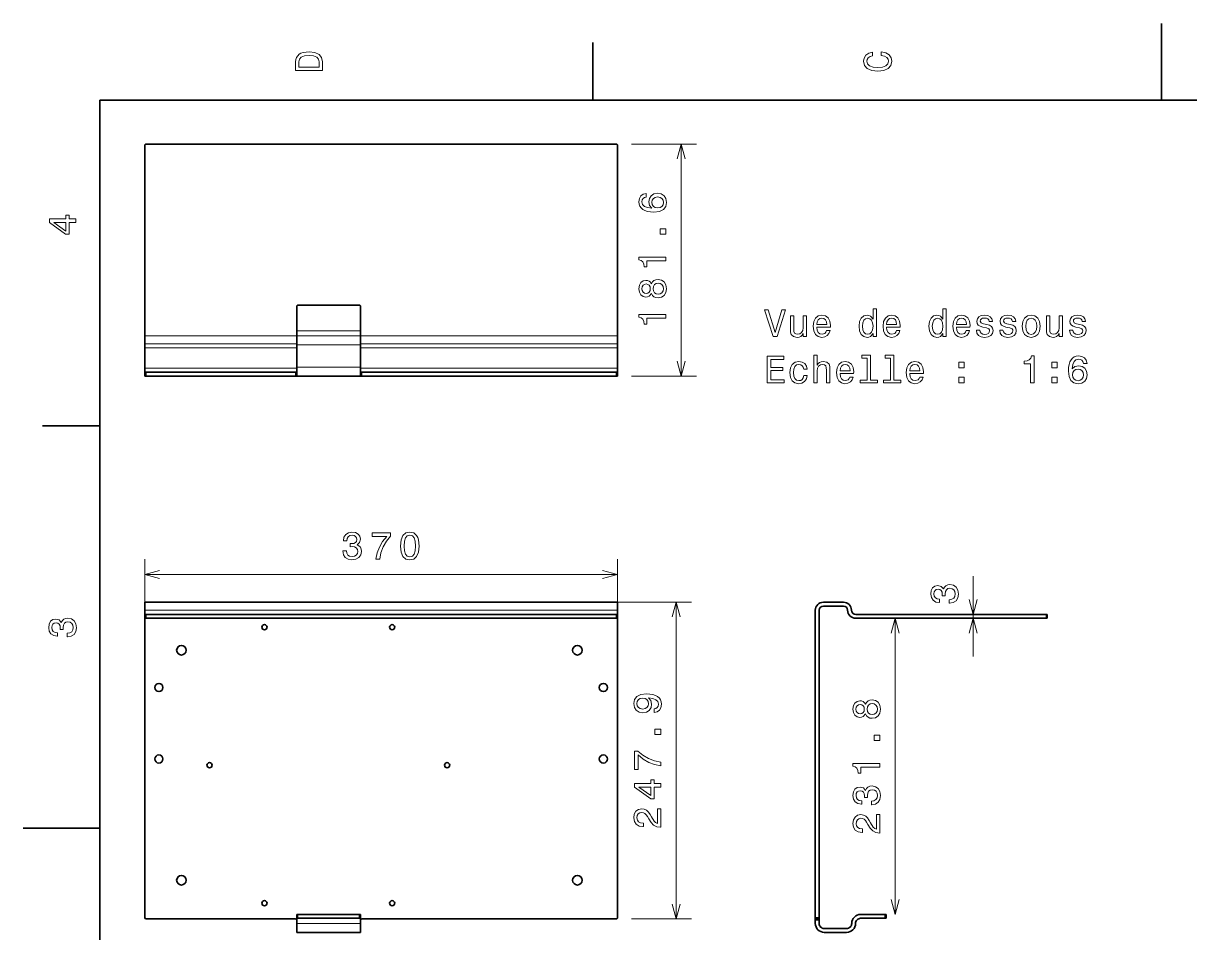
# Model space of a CAD drawing. Extents: x 0 to 297, y 0 to 210.
# Drawn here: x 0 to 152.2, y 91.4 to 210 of the extents above; entities that cross this region are included whole.
import ezdxf

# ---------------------------------------------------------------- set-up
doc = ezdxf.new("R2010")
doc.units = 0

msp = doc.modelspace()

# ---------------------------------------------------------------- linework, layer by layer
at = {"color": 7, "lineweight": 35, "ltscale": 0.25}
for p, q in [((148.5, 200), (148.5, 210)), ((10, 105), (0, 105))]:
    msp.add_line(p, q, dxfattribs=at)
at = {"color": 7, "lineweight": 35, "ltscale": 0.1875}
for p, q in [((74.300003, 200), (74.300003, 207.5)), ((10, 157.5), (2.5, 157.5))]:
    msp.add_line(p, q, dxfattribs=at)
at = {"color": 7, "lineweight": 35}
for p, q in [((287, 200), (10, 200)), ((10, 200), (10, 10)), ((15.854979, 194.093079), (15.854979, 169.259735)), ((16.021645, 194.259735), (77.35498, 194.259735)), ((77.521645, 169.259735), (77.521645, 194.093079)), ((77.35498, 164.493073), (44.170479, 164.493073)), ((77.35498, 163.993073), (44.170479, 163.993073)), ((19.188311, 134.499283), (74.188316, 134.499283)), ((15.854979, 132.399307), (15.854979, 93.349281)), ((16.021645, 132.899277), (77.35498, 132.899277)), ((16.021645, 132.399277), (77.35498, 132.399277)), ((77.521645, 93.349281), (77.521645, 132.399307)), ((103.337425, 93.349281), (103.337425, 133.44928)), ((103.837425, 133.44928), (103.837425, 93.349281)), ((108.604095, 132.899277), (133.437424, 132.899277)), ((133.437424, 132.399277), (108.604095, 132.399277)), ((77.35498, 93.18261), (44.170479, 93.18261))]:
    msp.add_line(p, q, dxfattribs=at)
at = {"color": 7, "lineweight": 13, "ltscale": 0.212025}
for p, q in [((79.35498, 194.259735), (87.835991, 194.259735)), ((79.35498, 163.993073), (87.835991, 163.993073))]:
    msp.add_line(p, q, dxfattribs=at)
at = {"color": 7, "lineweight": 13}
for p, q in [((85.835991, 163.993073), (85.835991, 194.259735)), ((44.003788, 169.259735), (74.188316, 169.259735)), ((44.003784, 168.209732), (74.188316, 168.209732)), ((44.003784, 167.659744), (74.188316, 167.659744)), ((44.003784, 165.043076), (74.188316, 165.043076)), ((15.854979, 138.11496), (77.521645, 138.11496)), ((85.1679, 93.18261), (85.1679, 134.499283)), ((19.188311, 133.44928), (74.188316, 133.44928)), ((113.759888, 93.765945), (113.759888, 132.399277))]:
    msp.add_line(p, q, dxfattribs=at)
at = {"color": 7, "lineweight": 35, "ltscale": 0.079166}
for p, q in [((35.670479, 169.909744), (35.670479, 173.076401)), ((44.003811, 169.909744), (44.003811, 173.076401))]:
    msp.add_line(p, q, dxfattribs=at)
at = {"color": 7, "lineweight": 35, "ltscale": 0.2}
for p, q in [((35.837147, 173.243073), (43.837147, 173.243073)), ((35.837147, 93.765945), (43.837147, 93.765945)), ((35.837147, 93.265945), (43.837147, 93.265945))]:
    msp.add_line(p, q, dxfattribs=at)
at = {"color": 7, "lineweight": 13, "ltscale": 0.083333}
for p, q in [((19.188311, 169.259735), (15.854979, 169.259735)), ((74.188316, 169.259735), (77.521645, 169.259735)), ((19.188311, 168.209732), (15.854979, 168.209732)), ((19.188311, 167.659744), (15.854979, 167.659744)), ((74.188316, 168.209732), (77.521645, 168.209732)), ((74.188316, 167.659744), (77.521645, 167.659744)), ((19.188311, 165.043076), (15.854979, 165.043076)), ((74.188316, 165.043076), (77.521645, 165.043076)), ((19.188311, 133.44928), (15.854979, 133.44928)), ((74.188316, 133.44928), (77.521645, 133.44928))]:
    msp.add_line(p, q, dxfattribs=at)
at = {"color": 7, "lineweight": 35, "ltscale": 0.02625}
for p, q in [((15.854979, 169.259735), (15.854979, 168.209732)), ((77.521645, 168.209732), (77.521645, 169.259735)), ((15.854979, 134.499283), (15.854979, 133.44928)), ((77.521645, 133.44928), (77.521645, 134.499283))]:
    msp.add_line(p, q, dxfattribs=at)
at = {"color": 7, "lineweight": 13, "ltscale": 0.412054}
msp.add_line((19.188311, 169.259735), (35.670452, 169.259735), dxfattribs=at)
at = {"color": 7, "lineweight": 13, "ltscale": 0.208333}
for p, q in [((35.670479, 169.909744), (44.003811, 169.909744)), ((35.670479, 169.243073), (44.003811, 169.243073)), ((35.670479, 168.076401), (44.003811, 168.076401)), ((35.670479, 165.159744), (44.003811, 165.159744)), ((35.670479, 92.599281), (44.003811, 92.599281))]:
    msp.add_line(p, q, dxfattribs=at)
at = {"color": 7, "lineweight": 35, "ltscale": 0.016667}
for p, q in [((35.670479, 169.243073), (35.670479, 169.909744)), ((44.003811, 169.243073), (44.003811, 169.909744)), ((35.670479, 92.599281), (35.670479, 93.265945)), ((44.003811, 92.599281), (44.003811, 93.265945))]:
    msp.add_line(p, q, dxfattribs=at)
at = {"color": 7, "lineweight": 35, "ltscale": 0.029167}
for p, q in [((35.670479, 168.076401), (35.670479, 169.243073)), ((44.003811, 168.076401), (44.003811, 169.243073)), ((35.670479, 163.993073), (35.670479, 165.159744)), ((44.003811, 163.993073), (44.003811, 165.159744)), ((35.670479, 91.43261), (35.670479, 92.599281)), ((44.003811, 91.43261), (44.003811, 92.599281))]:
    msp.add_line(p, q, dxfattribs=at)
at = {"color": 7, "lineweight": 35, "ltscale": 0.01375}
for p, q in [((15.854979, 168.209732), (15.854979, 167.659744)), ((77.521645, 167.659744), (77.521645, 168.209732)), ((15.854979, 165.043076), (15.854979, 164.493073)), ((77.521645, 164.493073), (77.521645, 165.043076)), ((15.854979, 133.44928), (15.854979, 132.899277)), ((77.521645, 132.899277), (77.521645, 133.44928))]:
    msp.add_line(p, q, dxfattribs=at)
at = {"color": 7, "lineweight": 35, "ltscale": 0.065417}
for p, q in [((15.854979, 167.659744), (15.854979, 165.043076)), ((77.521645, 165.043076), (77.521645, 167.659744)), ((104.387428, 134.499283), (107.004089, 134.499283)), ((107.004089, 133.999283), (104.387428, 133.999283))]:
    msp.add_line(p, q, dxfattribs=at)
at = {"color": 7, "lineweight": 13, "ltscale": 0.412053}
for p, q in [((19.188311, 168.209732), (35.670448, 168.209732)), ((19.188311, 167.659744), (35.670448, 167.659744)), ((19.188311, 165.043076), (35.670448, 165.043076))]:
    msp.add_line(p, q, dxfattribs=at)
at = {"color": 7, "lineweight": 35, "ltscale": 0.072916}
for p, q in [((35.670479, 165.159744), (35.670479, 168.076401)), ((44.003811, 165.159744), (44.003811, 168.076401))]:
    msp.add_line(p, q, dxfattribs=at)
at = {"color": 7, "lineweight": 35, "ltscale": 0.0125}
for p, q in [((15.854979, 163.993073), (15.854979, 164.493073)), ((77.521645, 163.993073), (77.521645, 164.493073)), ((15.854979, 132.899277), (15.854979, 132.399277)), ((77.521645, 132.899277), (77.521645, 132.399277)), ((133.604095, 132.899277), (133.604095, 132.399277)), ((35.670479, 93.765945), (35.670479, 93.265945)), ((44.003811, 93.765945), (44.003811, 93.265945)), ((103.337425, 93.18261), (103.837425, 93.18261)), ((112.587425, 93.765945), (112.587425, 93.265945))]:
    msp.add_line(p, q, dxfattribs=at)
at = {"color": 7, "lineweight": 35, "ltscale": 0.004167}
for p, q in [((16.021645, 164.493073), (15.854979, 164.493073)), ((35.670479, 164.493073), (35.503811, 164.493073)), ((44.170479, 164.493073), (44.003811, 164.493073)), ((77.521645, 164.493073), (77.35498, 164.493073)), ((16.021645, 163.993073), (15.854979, 163.993073)), ((35.670479, 163.993073), (35.503811, 163.993073)), ((44.170479, 163.993073), (44.003811, 163.993073)), ((77.521645, 163.993073), (77.35498, 163.993073)), ((16.021645, 132.899277), (15.854979, 132.899277)), ((16.021645, 132.399277), (15.854979, 132.399277)), ((77.521645, 132.899277), (77.35498, 132.899277)), ((77.521645, 132.399277), (77.35498, 132.399277)), ((133.604095, 132.899277), (133.437424, 132.899277)), ((133.604095, 132.399277), (133.437424, 132.399277)), ((35.670479, 93.765945), (35.837147, 93.765945)), ((35.837147, 93.265945), (35.670479, 93.265945)), ((43.837147, 93.765945), (44.003811, 93.765945)), ((44.003811, 93.265945), (43.837147, 93.265945)), ((103.337425, 93.18261), (103.337425, 93.349281)), ((103.337425, 93.015945), (103.337425, 93.18261)), ((103.837425, 93.18261), (103.837425, 93.349281)), ((103.837425, 93.015945), (103.837425, 93.18261)), ((112.420761, 93.765945), (112.587425, 93.765945)), ((112.587425, 93.265945), (112.420761, 93.265945))]:
    msp.add_line(p, q, dxfattribs=at)
at = {"color": 7, "lineweight": 13, "ltscale": 0.0125}
for p, q in [((16.021645, 163.993073), (16.021645, 164.493073)), ((35.503811, 163.993073), (35.503811, 164.493073)), ((44.170479, 163.993073), (44.170479, 164.493073)), ((77.35498, 163.993073), (77.35498, 164.493073)), ((16.021645, 132.899277), (16.021645, 132.399277)), ((77.35498, 132.899277), (77.35498, 132.399277)), ((133.437424, 132.899277), (133.437424, 132.399277)), ((35.837147, 93.765945), (35.837147, 93.265945)), ((43.837147, 93.765945), (43.837147, 93.265945)), ((103.337425, 93.349281), (103.837425, 93.349281)), ((103.337425, 93.015945), (103.837425, 93.015945)), ((112.420761, 93.765945), (112.420761, 93.265945))]:
    msp.add_line(p, q, dxfattribs=at)
at = {"color": 7, "lineweight": 35, "ltscale": 0.487054}
for p, q in [((35.503811, 164.493073), (16.021645, 164.493073)), ((35.503811, 163.993073), (16.021645, 163.993073)), ((35.503811, 93.18261), (16.021645, 93.18261))]:
    msp.add_line(p, q, dxfattribs=at)
at = {"color": 7, "lineweight": 35, "ltscale": 0.208333}
for p, q in [((35.670479, 163.993073), (44.003811, 163.993073)), ((35.670479, 91.43261), (44.003811, 91.43261))]:
    msp.add_line(p, q, dxfattribs=at)
at = {"color": 7, "lineweight": 13, "ltscale": 0.142891}
for p, q in [((15.854979, 134.399307), (15.854979, 140.11496)), ((77.521645, 134.399307), (77.521645, 140.11496))]:
    msp.add_line(p, q, dxfattribs=at)
at = {"color": 7, "lineweight": 13, "ltscale": 0.2625}
msp.add_line((123.919434, 127.399277), (123.919434, 137.899277), dxfattribs=at)
at = {"color": 7, "lineweight": 35, "ltscale": 0.083333}
for p, q in [((19.188311, 134.499283), (15.854979, 134.499283)), ((74.188316, 134.499283), (77.521645, 134.499283))]:
    msp.add_line(p, q, dxfattribs=at)
at = {"color": 7, "lineweight": 13, "ltscale": 0.27449}
msp.add_line((76.188316, 134.499283), (87.1679, 134.499283), dxfattribs=at)
at = {"color": 7, "lineweight": 13, "ltscale": 0.195323}
msp.add_line((79.35498, 93.18261), (87.1679, 93.18261), dxfattribs=at)
at = {"color": 7, "lineweight": 35, "ltscale": 0.010417}
for p, q in [((103.337425, 93.015945), (103.337425, 92.599281)), ((103.837425, 92.599281), (103.837425, 93.015945))]:
    msp.add_line(p, q, dxfattribs=at)
at = {"color": 7, "lineweight": 35, "ltscale": 0.079167}
for p, q in [((112.420761, 93.765945), (109.254089, 93.765945)), ((109.254089, 93.265945), (112.420761, 93.265945))]:
    msp.add_line(p, q, dxfattribs=at)
at = {"color": 7, "lineweight": 35, "ltscale": 0.072917}
for p, q in [((107.420761, 91.93261), (104.504089, 91.93261)), ((104.504089, 91.43261), (107.420761, 91.43261))]:
    msp.add_line(p, q, dxfattribs=at)
at = {"color": 7, "lineweight": 13}
for points in [[(35.533215, 204.994965), (35.533215, 203.829971), (39.033215, 203.829971), (39.033215, 204.994965), (38.922264, 205.544678), (38.584366, 205.953171), (38.034657, 206.205338), (37.283215, 206.296112), (36.516644, 206.215424), (36.21405, 206.114563), (35.971977, 205.973343), (35.644165, 205.56485), (35.563473, 205.297562)], [(35.951801, 204.959656), (36.027451, 205.342941), (36.259438, 205.605194), (36.672985, 205.761536), (37.283215, 205.811966), (37.873272, 205.756485), (38.286816, 205.600143), (38.533936, 205.332855), (38.614628, 204.959656), (38.614628, 204.298996), (35.951801, 204.298996)], [(111.93206, 205.817017), (112.35569, 205.716141), (112.658287, 205.549713), (112.844887, 205.317734), (112.905403, 205.045395), (112.814629, 204.71759), (112.54229, 204.460388), (112.098488, 204.28891), (111.483215, 204.233429), (110.872986, 204.28891), (110.424141, 204.455338), (110.151802, 204.71254), (110.055984, 205.045395), (110.106415, 205.287476), (110.247627, 205.494247), (110.474571, 205.655624), (110.787247, 205.766571), (110.787247, 206.245682), (110.308144, 206.094391), (109.94503, 205.832138), (109.718086, 205.474075), (109.637398, 205.045395), (109.763474, 204.510818), (110.116501, 204.10231), (110.696472, 203.840057), (111.483215, 203.749283), (112.269958, 203.840057), (112.84993, 204.10231), (113.208, 204.510818), (113.329041, 205.045395), (113.233215, 205.51442), (112.965927, 205.892654), (112.527161, 206.159943), (111.93206, 206.301163)], [(81.279076, 187.808823), (80.870567, 187.713013), (80.567978, 187.491104), (80.376335, 187.148163), (80.310768, 186.704361), (80.346077, 186.406815), (80.441895, 186.149612), (80.598236, 185.922653), (80.820137, 185.731018), (81.097511, 185.579727), (81.43541, 185.468765), (81.833824, 185.398163), (82.282677, 185.377991), (82.998817, 185.458679), (83.518265, 185.705795), (83.83094, 186.104218), (83.936852, 186.64888), (83.846077, 187.138077), (83.609047, 187.511276), (83.235847, 187.753357), (82.76178, 187.839081), (82.282677, 187.753357), (81.91452, 187.521362), (81.682533, 187.1633), (81.601837, 186.719498), (81.702705, 186.240387), (81.990166, 185.882309), (81.43541, 185.957962), (81.036995, 186.119354), (80.799965, 186.36647), (80.719276, 186.709412), (80.759621, 186.961563), (80.865532, 187.153214), (81.042038, 187.279282), (81.279076, 187.344849)], [(82.766823, 187.349899), (83.084549, 187.294418), (83.326622, 187.153214), (83.488007, 186.92627), (83.538437, 186.643845), (83.488007, 186.346298), (83.331665, 186.119354), (83.089592, 185.973099), (82.771866, 185.927704), (82.45919, 185.978134), (82.22216, 186.119354), (82.070854, 186.351334), (82.015381, 186.664017), (82.070854, 186.936356), (82.21711, 187.153214), (82.45414, 187.294418)], [(6.833213, 184.02739), (6.833213, 184.481277), (5.965778, 184.481277), (5.965778, 184.98056), (5.56232, 184.98056), (5.56232, 184.481277), (3.408862, 184.481277), (3.408862, 184.022339), (5.521974, 182.489197), (5.965778, 182.489197), (5.965778, 184.02739)], [(5.56232, 182.912827), (3.993876, 184.02739), (5.56232, 184.02739)], [(83.835991, 182.51445), (83.835991, 183.210419), (83.084549, 183.210419), (83.084549, 182.51445)], [(83.835991, 179.035629), (83.835991, 179.494568), (80.310768, 179.494568), (80.310768, 179.151627), (80.618408, 179.060852), (80.82518, 178.879288), (80.94622, 178.601913), (80.986565, 178.218628), (81.344635, 178.218628), (81.344635, 179.035629)], [(81.949821, 174.76503), (82.091034, 174.507813), (82.28772, 174.331299), (82.534836, 174.220352), (82.83239, 174.185059), (83.281235, 174.265747), (83.629219, 174.497726), (83.85112, 174.875977), (83.936852, 175.390381), (83.85112, 175.89975), (83.629219, 176.277985), (83.281235, 176.509979), (82.83239, 176.595718), (82.534836, 176.555374), (82.28772, 176.449463), (82.091034, 176.267899), (81.949821, 176.015747), (81.828789, 176.217468), (81.662361, 176.358688), (81.460625, 176.444412), (81.213509, 176.47467), (80.855446, 176.393982), (80.567978, 176.182175), (80.381378, 175.839233), (80.310768, 175.390381), (80.381378, 174.936493), (80.567978, 174.593552), (80.855446, 174.376694), (81.213509, 174.301041), (81.460625, 174.326263), (81.662361, 174.412003)], [(81.253853, 174.780151), (81.031952, 174.820496), (80.860481, 174.941544), (80.754578, 175.133179), (80.714226, 175.390381), (80.754578, 175.642548), (80.860481, 175.834183), (81.031952, 175.955231), (81.253853, 176.00061), (81.480797, 175.955231), (81.65731, 175.834183), (81.773308, 175.642548), (81.808609, 175.390381), (81.768265, 175.133179), (81.65731, 174.941544), (81.480797, 174.820496)], [(82.822304, 174.669205), (82.555008, 174.714584), (82.353279, 174.86084), (82.22216, 175.087784), (82.176765, 175.390381), (82.22216, 175.687927), (82.353279, 175.914886), (82.555008, 176.061127), (82.822304, 176.111572), (83.109764, 176.061127), (83.326622, 175.914886), (83.467834, 175.687927), (83.513222, 175.390381), (83.467834, 175.087784), (83.326622, 174.86084), (83.109764, 174.714584)], [(83.835991, 171.563583), (83.835991, 172.022522), (80.310768, 172.022522), (80.310768, 171.679581), (80.618408, 171.588806), (80.82518, 171.407242), (80.94622, 171.129868), (80.986565, 170.746582), (81.344635, 170.746582), (81.344635, 171.563583)], [(98.987053, 172.641495), (98.109535, 169.660934), (97.206795, 172.641495), (96.727692, 172.641495), (97.857376, 169.136444), (98.361694, 169.136444), (99.466164, 172.641495)], [(110.873947, 169.555038), (110.873947, 169.136444), (111.317749, 169.136444), (111.317749, 172.757477), (110.878983, 172.757477), (110.878983, 171.431107), (110.541092, 171.814392), (110.33432, 171.905182), (110.09729, 171.940475), (109.66861, 171.839615), (109.335762, 171.55719), (109.118896, 171.103302), (109.043251, 170.493073), (109.118896, 169.882843), (109.335762, 169.423904), (109.66861, 169.136444), (110.09729, 169.040619), (110.33432, 169.075928), (110.546135, 169.166702)], [(119.98201, 169.555038), (119.98201, 169.136444), (120.425819, 169.136444), (120.425819, 172.757477), (119.987061, 172.757477), (119.987061, 171.431107), (119.649162, 171.814392), (119.44239, 171.905182), (119.205353, 171.940475), (118.77668, 171.839615), (118.443832, 171.55719), (118.226974, 171.103302), (118.151321, 170.493073), (118.226974, 169.882843), (118.443832, 169.423904), (118.77668, 169.136444), (119.205353, 169.040619), (119.44239, 169.075928), (119.654205, 169.166702)], [(102.189507, 171.84465), (101.745697, 171.84465), (101.745697, 170.28125), (101.695267, 169.918152), (101.549011, 169.655899), (101.322067, 169.494507), (101.024521, 169.444077), (100.787491, 169.484421), (100.636192, 169.605469), (100.550453, 169.812241), (100.530281, 170.104736), (100.530281, 171.84465), (100.086479, 171.84465), (100.086479, 170.064392), (100.101608, 169.706329), (100.197433, 169.408783), (100.489937, 169.136444), (100.958954, 169.040619), (101.211121, 169.075928), (101.427979, 169.166702), (101.614578, 169.323044), (101.765877, 169.549988), (101.765877, 169.136444), (102.189507, 169.136444)], [(103.525963, 170.361954), (105.301178, 170.361954), (105.306221, 170.568726), (105.225525, 171.148697), (105.003624, 171.582413), (104.650604, 171.84465), (104.18158, 171.940475), (103.722649, 171.839615), (103.369621, 171.55719), (103.142677, 171.098267), (103.061981, 170.493073), (103.137634, 169.872757), (103.364578, 169.418869), (103.712563, 169.136444), (104.166451, 169.040619), (104.559822, 169.106186), (104.882591, 169.277649), (105.119621, 169.549988), (105.255791, 169.913101), (104.817024, 169.913101), (104.72625, 169.711365), (104.595123, 169.560074), (104.221924, 169.439041), (103.934464, 169.494507), (103.717606, 169.671021), (103.576393, 169.958496), (103.525963, 170.346817)], [(103.525963, 170.735153), (103.581436, 171.08313), (103.717606, 171.340332), (103.924377, 171.496674), (104.196709, 171.552155), (104.464005, 171.496674), (104.670776, 171.340332), (104.796852, 171.08313), (104.842239, 170.735153)], [(110.172935, 171.542068), (110.465439, 171.471466), (110.687347, 171.27478), (110.818466, 170.94696), (110.868896, 170.493073), (110.818466, 170.034134), (110.687347, 169.706329), (110.465439, 169.504593), (110.172935, 169.439041), (109.895554, 169.504593), (109.683739, 169.706329), (109.542534, 170.039185), (109.497139, 170.493073), (109.542534, 170.941925), (109.683739, 171.26973), (109.895554, 171.471466)], [(112.634033, 170.361954), (114.409248, 170.361954), (114.414291, 170.568726), (114.333595, 171.148697), (114.111694, 171.582413), (113.758667, 171.84465), (113.28965, 171.940475), (112.830719, 171.839615), (112.477692, 171.55719), (112.250748, 171.098267), (112.170052, 170.493073), (112.245705, 169.872757), (112.472649, 169.418869), (112.820633, 169.136444), (113.274521, 169.040619), (113.667892, 169.106186), (113.990662, 169.277649), (114.227692, 169.549988), (114.363861, 169.913101), (113.925095, 169.913101), (113.83432, 169.711365), (113.703194, 169.560074), (113.329994, 169.439041), (113.042534, 169.494507), (112.825668, 169.671021), (112.684464, 169.958496), (112.634033, 170.346817)], [(112.634033, 170.735153), (112.689507, 171.08313), (112.825668, 171.340332), (113.03244, 171.496674), (113.304779, 171.552155), (113.572067, 171.496674), (113.778839, 171.340332), (113.904922, 171.08313), (113.95031, 170.735153)], [(119.281006, 171.542068), (119.573517, 171.471466), (119.79541, 171.27478), (119.926537, 170.94696), (119.976974, 170.493073), (119.926537, 170.034134), (119.79541, 169.706329), (119.573517, 169.504593), (119.281006, 169.439041), (119.003632, 169.504593), (118.791809, 169.706329), (118.650604, 170.039185), (118.605209, 170.493073), (118.650604, 170.941925), (118.791809, 171.26973), (119.003632, 171.471466)], [(121.742096, 170.361954), (123.517319, 170.361954), (123.522354, 170.568726), (123.441666, 171.148697), (123.219765, 171.582413), (122.866737, 171.84465), (122.39772, 171.940475), (121.938782, 171.839615), (121.585762, 171.55719), (121.35881, 171.098267), (121.278122, 170.493073), (121.353775, 169.872757), (121.580719, 169.418869), (121.928696, 169.136444), (122.382591, 169.040619), (122.775963, 169.106186), (123.098724, 169.277649), (123.335762, 169.549988), (123.471924, 169.913101), (123.033165, 169.913101), (122.942383, 169.711365), (122.811264, 169.560074), (122.438065, 169.439041), (122.150604, 169.494507), (121.933746, 169.671021), (121.792534, 169.958496), (121.742096, 170.346817)], [(121.742096, 170.735153), (121.797577, 171.08313), (121.933746, 171.340332), (122.140518, 171.496674), (122.412849, 171.552155), (122.680138, 171.496674), (122.886909, 171.340332), (123.012993, 171.08313), (123.05838, 170.735153)], [(125.716164, 170.714981), (125.287491, 170.815842), (124.969765, 170.931839), (124.863861, 171.168869), (124.894119, 171.335297), (125.000023, 171.456329), (125.171494, 171.531982), (125.41861, 171.562241), (125.65564, 171.531982), (125.842239, 171.441193), (125.96328, 171.305038), (126.01371, 171.123474), (126.447433, 171.123474), (126.447433, 171.13356), (126.37178, 171.461365), (126.165009, 171.718582), (125.842239, 171.879959), (125.41861, 171.940475), (124.989937, 171.879959), (124.677261, 171.713531), (124.480576, 171.466415), (124.420052, 171.153732), (124.465439, 170.851135), (124.606651, 170.639328), (124.838638, 170.488022), (125.176537, 170.382126), (125.670776, 170.261078), (125.973366, 170.13501), (126.054062, 170.034134), (126.08432, 169.882843), (126.038925, 169.696243), (125.917892, 169.555038), (125.721207, 169.464249), (125.458954, 169.43399), (125.18158, 169.464249), (124.979851, 169.57016), (124.843681, 169.741638), (124.788208, 169.978668), (124.359535, 169.978668), (124.430138, 169.575211), (124.636909, 169.2827), (124.964722, 169.106186), (125.41861, 169.040619), (125.892677, 169.106186), (126.240662, 169.2827), (126.452469, 169.565125), (126.528122, 169.933273), (126.472649, 170.250992), (126.316307, 170.46785), (126.059097, 170.60907)], [(128.752182, 170.714981), (128.323517, 170.815842), (128.005783, 170.931839), (127.899879, 171.168869), (127.930138, 171.335297), (128.036041, 171.456329), (128.20752, 171.531982), (128.454636, 171.562241), (128.691666, 171.531982), (128.878265, 171.441193), (128.999298, 171.305038), (129.049744, 171.123474), (129.483459, 171.123474), (129.483459, 171.13356), (129.407806, 171.461365), (129.201035, 171.718582), (128.878265, 171.879959), (128.454636, 171.940475), (128.025955, 171.879959), (127.71328, 171.713531), (127.516594, 171.466415), (127.45607, 171.153732), (127.501465, 170.851135), (127.64267, 170.639328), (127.874664, 170.488022), (128.212555, 170.382126), (128.706787, 170.261078), (129.009384, 170.13501), (129.090088, 170.034134), (129.120331, 169.882843), (129.074951, 169.696243), (128.953918, 169.555038), (128.757233, 169.464249), (128.49498, 169.43399), (128.217606, 169.464249), (128.015869, 169.57016), (127.879707, 169.741638), (127.824234, 169.978668), (127.395554, 169.978668), (127.466164, 169.575211), (127.672935, 169.2827), (128.000748, 169.106186), (128.454636, 169.040619), (128.928696, 169.106186), (129.276672, 169.2827), (129.488495, 169.565125), (129.564148, 169.933273), (129.508667, 170.250992), (129.352325, 170.46785), (129.095123, 170.60907)], [(130.330719, 170.488022), (130.411407, 169.872757), (130.643402, 169.418869), (131.011551, 169.136444), (131.505783, 169.040619), (131.99498, 169.136444), (132.363129, 169.413818), (132.595123, 169.867706), (132.680862, 170.488022), (132.595123, 171.103302), (132.363129, 171.562241), (131.99498, 171.839615), (131.505783, 171.940475), (131.011551, 171.839615), (130.643402, 171.55719), (130.411407, 171.103302)], [(130.784607, 170.493073), (130.829987, 170.94696), (130.971207, 171.27478), (131.198151, 171.476501), (131.505783, 171.547104), (131.80838, 171.476501), (132.035324, 171.279816), (132.176544, 170.94696), (132.226959, 170.493073), (132.176544, 170.034134), (132.035324, 169.701279), (131.80838, 169.499557), (131.505783, 169.43399), (131.198151, 169.499557), (130.971207, 169.701279), (130.829987, 170.034134)], [(135.585754, 171.84465), (135.141953, 171.84465), (135.141953, 170.28125), (135.091522, 169.918152), (134.945267, 169.655899), (134.718323, 169.494507), (134.420776, 169.444077), (134.183746, 169.484421), (134.03244, 169.605469), (133.946701, 169.812241), (133.926529, 170.104736), (133.926529, 171.84465), (133.482727, 171.84465), (133.482727, 170.064392), (133.497864, 169.706329), (133.593689, 169.408783), (133.886185, 169.136444), (134.355209, 169.040619), (134.607361, 169.075928), (134.824234, 169.166702), (135.010834, 169.323044), (135.162125, 169.549988), (135.162125, 169.136444), (135.585754, 169.136444)], [(137.86026, 170.714981), (137.43158, 170.815842), (137.113861, 170.931839), (137.00795, 171.168869), (137.038208, 171.335297), (137.144104, 171.456329), (137.315582, 171.531982), (137.562698, 171.562241), (137.799728, 171.531982), (137.986328, 171.441193), (138.107361, 171.305038), (138.157806, 171.123474), (138.591522, 171.123474), (138.591522, 171.13356), (138.515869, 171.461365), (138.309097, 171.718582), (137.986328, 171.879959), (137.562698, 171.940475), (137.134033, 171.879959), (136.82135, 171.713531), (136.624664, 171.466415), (136.564148, 171.153732), (136.609528, 170.851135), (136.750732, 170.639328), (136.982727, 170.488022), (137.320618, 170.382126), (137.814865, 170.261078), (138.117462, 170.13501), (138.198151, 170.034134), (138.228409, 169.882843), (138.183014, 169.696243), (138.061981, 169.555038), (137.865295, 169.464249), (137.603043, 169.43399), (137.325668, 169.464249), (137.123932, 169.57016), (136.987778, 169.741638), (136.932297, 169.978668), (136.503632, 169.978668), (136.574219, 169.575211), (136.781006, 169.2827), (137.10881, 169.106186), (137.562698, 169.040619), (138.036758, 169.106186), (138.38475, 169.2827), (138.596558, 169.565125), (138.672211, 169.933273), (138.61673, 170.250992), (138.460388, 170.46785), (138.203186, 170.60907)], [(97.050453, 163.089615), (99.269478, 163.089615), (99.269478, 163.513245), (97.514435, 163.513245), (97.514435, 164.69841), (99.077835, 164.69841), (99.077835, 165.116989), (97.514435, 165.116989), (97.514435, 166.165985), (99.229134, 166.165985), (99.229134, 166.589615), (97.050453, 166.589615)], [(101.826393, 164.900131), (102.265152, 164.900131), (102.174377, 165.303589), (101.95752, 165.621323), (101.619621, 165.818008), (101.180862, 165.893646), (100.696709, 165.792786), (100.328552, 165.510361), (100.096565, 165.051437), (100.015877, 164.436157), (100.091522, 163.825928), (100.318466, 163.37204), (100.676537, 163.089615), (101.165733, 162.99379), (101.599449, 163.069443), (101.937347, 163.28125), (102.169334, 163.614105), (102.270195, 164.057907), (101.846565, 164.057907), (101.77092, 163.775497), (101.629707, 163.563675), (101.427979, 163.432556), (101.180862, 163.392212), (100.873222, 163.457764), (100.651321, 163.6595), (100.515152, 163.987305), (100.469765, 164.451294), (100.515152, 164.905182), (100.656364, 165.232986), (100.883308, 165.434723), (101.180862, 165.505325), (101.443108, 165.45993), (101.639793, 165.343933), (101.77092, 165.152298)], [(103.137634, 163.089615), (103.581436, 163.089615), (103.581436, 164.653015), (103.626823, 165.011078), (103.773079, 165.273331), (104.000023, 165.434723), (104.30262, 165.495239), (104.544693, 165.444809), (104.695992, 165.30864), (104.771637, 165.081696), (104.796852, 164.779099), (104.796852, 163.089615), (105.240662, 163.089615), (105.240662, 164.869873), (105.220482, 165.227936), (105.129707, 165.525497), (104.832153, 165.797821), (104.368179, 165.893646), (104.11602, 165.858353), (103.899162, 165.762527), (103.717606, 165.611221), (103.581436, 165.404449), (103.581436, 166.710648), (103.137634, 166.710648)], [(106.561981, 164.315125), (108.337204, 164.315125), (108.342239, 164.521896), (108.261551, 165.101868), (108.03965, 165.535583), (107.686623, 165.797821), (107.217606, 165.893646), (106.758667, 165.792786), (106.40564, 165.510361), (106.178696, 165.051437), (106.098007, 164.446243), (106.173653, 163.825928), (106.400604, 163.37204), (106.748581, 163.089615), (107.202477, 162.99379), (107.595848, 163.059357), (107.91861, 163.23082), (108.15564, 163.503159), (108.291809, 163.866272), (107.85305, 163.866272), (107.762268, 163.664536), (107.631149, 163.513245), (107.25795, 163.392212), (106.970482, 163.447678), (106.753624, 163.624191), (106.612419, 163.911667), (106.561981, 164.299988)], [(110.092239, 166.337448), (110.092239, 163.462814), (109.17942, 163.462814), (109.17942, 163.089615), (111.443825, 163.089615), (111.443825, 163.462814), (110.536049, 163.462814), (110.536049, 166.710648), (109.396278, 166.710648), (109.396278, 166.337448)], [(113.128265, 166.337448), (113.128265, 163.462814), (112.215439, 163.462814), (112.215439, 163.089615), (114.479851, 163.089615), (114.479851, 163.462814), (113.572067, 163.462814), (113.572067, 166.710648), (112.432297, 166.710648), (112.432297, 166.337448)], [(115.670052, 164.315125), (117.445267, 164.315125), (117.45031, 164.521896), (117.369621, 165.101868), (117.14772, 165.535583), (116.794693, 165.797821), (116.325668, 165.893646), (115.866737, 165.792786), (115.513718, 165.510361), (115.286766, 165.051437), (115.206078, 164.446243), (115.281723, 163.825928), (115.508667, 163.37204), (115.856651, 163.089615), (116.310547, 162.99379), (116.703918, 163.059357), (117.02668, 163.23082), (117.263718, 163.503159), (117.399879, 163.866272), (116.961121, 163.866272), (116.870338, 163.664536), (116.73922, 163.513245), (116.36602, 163.392212), (116.078552, 163.447678), (115.861694, 163.624191), (115.72049, 163.911667), (115.670052, 164.299988)], [(131.415009, 163.089615), (131.873932, 163.089615), (131.873932, 166.614838), (131.531006, 166.614838), (131.440216, 166.30719), (131.258667, 166.100418), (130.981293, 165.979385), (130.598007, 165.939041), (130.598007, 165.580963), (131.415009, 165.580963)], [(138.788208, 165.64653), (138.692383, 166.055038), (138.47049, 166.35762), (138.127533, 166.549271), (137.683746, 166.614838), (137.386185, 166.579529), (137.128983, 166.483704), (136.902039, 166.327362), (136.710388, 166.105469), (136.559097, 165.828094), (136.448151, 165.490189), (136.377533, 165.091782), (136.357361, 164.642929), (136.438065, 163.926788), (136.685181, 163.407333), (137.083588, 163.094666), (137.628265, 162.988754), (138.117462, 163.079529), (138.490662, 163.316559), (138.732727, 163.689758), (138.818466, 164.163818), (138.732727, 164.642929), (138.500732, 165.011078), (138.14267, 165.243073), (137.698868, 165.323761), (137.219757, 165.2229), (136.861694, 164.93544), (136.937347, 165.490189), (137.098724, 165.888611), (137.34584, 166.125641), (137.688782, 166.206329), (137.940948, 166.165985), (138.132584, 166.060074), (138.258667, 165.88356), (138.324219, 165.64653)], [(106.561981, 164.688324), (106.617462, 165.036301), (106.753624, 165.293503), (106.960396, 165.449844), (107.232735, 165.505325), (107.500023, 165.449844), (107.706795, 165.293503), (107.832878, 165.036301), (107.878265, 164.688324)], [(115.670052, 164.688324), (115.725525, 165.036301), (115.861694, 165.293503), (116.068466, 165.449844), (116.340805, 165.505325), (116.608093, 165.449844), (116.814865, 165.293503), (116.940948, 165.036301), (116.986336, 164.688324)], [(122.049736, 165.046387), (122.745697, 165.046387), (122.745697, 165.797821), (122.049736, 165.797821)], [(134.193817, 165.046387), (134.889786, 165.046387), (134.889786, 165.797821), (134.193817, 165.797821)], [(138.329269, 164.158783), (138.273804, 163.841049), (138.132584, 163.598984), (137.90564, 163.437592), (137.623215, 163.387161), (137.325668, 163.437592), (137.098724, 163.593933), (136.952469, 163.836014), (136.907074, 164.153732), (136.95752, 164.466415), (137.098724, 164.703445), (137.330719, 164.854752), (137.643387, 164.910217), (137.915726, 164.854752), (138.132584, 164.708496), (138.273804, 164.471466)], [(122.049736, 163.089615), (122.745697, 163.089615), (122.745697, 163.841049), (122.049736, 163.841049)], [(134.193817, 163.089615), (134.889786, 163.089615), (134.889786, 163.841049), (134.193817, 163.841049)], [(41.6814, 141.214386), (41.6814, 141.179077), (41.762089, 140.694931), (41.999123, 140.331818), (42.372318, 140.099838), (42.866558, 140.014099), (43.391052, 140.099838), (43.784424, 140.321732), (44.036587, 140.674759), (44.127365, 141.128647), (44.087017, 141.426193), (43.976067, 141.668274), (43.79451, 141.854874), (43.552437, 141.991043), (43.880245, 142.263382), (43.996243, 142.697098), (43.920589, 143.090469), (43.703732, 143.388016), (43.350708, 143.574615), (42.866558, 143.640182), (42.412666, 143.559479), (42.064686, 143.337585), (41.837738, 142.984558), (41.762089, 142.515533), (41.762089, 142.48024), (42.210938, 142.48024), (42.251286, 142.802994), (42.382408, 143.034988), (42.594223, 143.176193), (42.891773, 143.226639), (43.154022, 143.186279), (43.345661, 143.080383), (43.461658, 142.908905), (43.507046, 142.676926), (43.461658, 142.42981), (43.340618, 142.263382), (43.128803, 142.162506), (42.841343, 142.132248), (42.644657, 142.137299), (42.644657, 141.738876), (42.891773, 141.748962), (43.209496, 141.703583), (43.446529, 141.582535), (43.587738, 141.385849), (43.638172, 141.128647), (43.582695, 140.836136), (43.436443, 140.619278), (43.204453, 140.483124), (42.896816, 140.437729), (42.579094, 140.488159), (42.347103, 140.63945), (42.200851, 140.881531), (42.145374, 141.214386)], [(45.987309, 140.11496), (46.49667, 140.11496), (46.663097, 140.947098), (46.955608, 141.723755), (47.369152, 142.444931), (47.908775, 143.120728), (47.908775, 143.539307), (45.508198, 143.539307), (45.508198, 143.080383), (47.424625, 143.080383), (46.869869, 142.399536), (46.451283, 141.688446), (46.158775, 140.931961)], [(49.20892, 141.824615), (49.284569, 141.032822), (49.521599, 140.467987), (49.899841, 140.125046), (50.424335, 140.014099), (50.94379, 140.125046), (51.322033, 140.467987), (51.55402, 141.032822), (51.634712, 141.824615), (51.55402, 142.611359), (51.458199, 142.924042), (51.322033, 143.181244), (50.94379, 143.524185), (50.424335, 143.640182), (49.899841, 143.524185), (49.521599, 143.176193), (49.284569, 142.611359)], [(49.693069, 141.824615), (49.733418, 142.434845), (49.859497, 142.873611), (50.086441, 143.130814), (50.424335, 143.221588), (50.757191, 143.130814), (50.984135, 142.873611), (51.110218, 142.434845), (51.150562, 141.824615), (51.110218, 141.209335), (50.984135, 140.770584), (50.757191, 140.513382), (50.424335, 140.427643), (50.086441, 140.513382), (49.859497, 140.770584), (49.733418, 141.209335)], [(120.820007, 134.355942), (120.855309, 134.355942), (121.339462, 134.43663), (121.702576, 134.67366), (121.934563, 135.04686), (122.020294, 135.541107), (121.934563, 136.065598), (121.712662, 136.458969), (121.359634, 136.711136), (120.905746, 136.80191), (120.608192, 136.761566), (120.366119, 136.650604), (120.17952, 136.469055), (120.04335, 136.226974), (119.771019, 136.554794), (119.337296, 136.670776), (118.943924, 136.595139), (118.646378, 136.378281), (118.459778, 136.025253), (118.394218, 135.541107), (118.474907, 135.087204), (118.696808, 134.739227), (119.049835, 134.512283), (119.518852, 134.43663), (119.554161, 134.43663), (119.554161, 134.885483), (119.231392, 134.925827), (118.999405, 135.056946), (118.858192, 135.268768), (118.807762, 135.566315), (118.848106, 135.828568), (118.954018, 136.020203), (119.125481, 136.1362), (119.357475, 136.181595), (119.604591, 136.1362), (119.771019, 136.015167), (119.87188, 135.803345), (119.902138, 135.515884), (119.897095, 135.319199), (120.295509, 135.319199), (120.285423, 135.566315), (120.330818, 135.884033), (120.451851, 136.121078), (120.648537, 136.262283), (120.905746, 136.312714), (121.19825, 136.257233), (121.415108, 136.110992), (121.551277, 135.878998), (121.596664, 135.571365), (121.546234, 135.253632), (121.394936, 135.021652), (121.152863, 134.875397), (120.820007, 134.819916)], [(5.73379, 129.979111), (5.769093, 129.979111), (6.253242, 130.059799), (6.616354, 130.296829), (6.848343, 130.670029), (6.934078, 131.164276), (6.848343, 131.688766), (6.626441, 132.082138), (6.273415, 132.334305), (5.819525, 132.425079), (5.521974, 132.384735), (5.279899, 132.273788), (5.0933, 132.092224), (4.957133, 131.850143), (4.684798, 132.177963), (4.251081, 132.293961), (3.857709, 132.218307), (3.560158, 132.00145), (3.373559, 131.648422), (3.307997, 131.164276), (3.388689, 130.710388), (3.610591, 130.362396), (3.963617, 130.135452), (4.432637, 130.059799), (4.46794, 130.059799), (4.46794, 130.508652), (4.145173, 130.548996), (3.913184, 130.680115), (3.771974, 130.891937), (3.721542, 131.189484), (3.761888, 131.451736), (3.867795, 131.643372), (4.039265, 131.759369), (4.271254, 131.804764), (4.518372, 131.759369), (4.684798, 131.638336), (4.785663, 131.426514), (4.815922, 131.139053), (4.810879, 130.942368), (5.209294, 130.942368), (5.199208, 131.189484), (5.244596, 131.507217), (5.365634, 131.744247), (5.56232, 131.885452), (5.819525, 131.935883), (6.112032, 131.880417), (6.328891, 131.734161), (6.465058, 131.502167), (6.510447, 131.194534), (6.460014, 130.876801), (6.308718, 130.644821), (6.066643, 130.498566), (5.73379, 130.443085)], [(82.300461, 120.102615), (82.698875, 120.178268), (83.006516, 120.395126), (83.198158, 120.73806), (83.268761, 121.191956), (83.233459, 121.489502), (83.142677, 121.756798), (82.986343, 121.983742), (82.764442, 122.175385), (82.487061, 122.326683), (82.144127, 122.43763), (81.750755, 122.503197), (81.29686, 122.528412), (80.585762, 122.442673), (80.066315, 122.195557), (79.753632, 121.802185), (79.642677, 121.262558), (79.733459, 120.768326), (79.975533, 120.395126), (80.348732, 120.153046), (80.817757, 120.072357), (81.301903, 120.153046), (81.670059, 120.390083), (81.902046, 120.743103), (81.977699, 121.191956), (81.881874, 121.666016), (81.589363, 122.024086), (82.149162, 121.943398), (82.547585, 121.782013), (82.784615, 121.534897), (82.86026, 121.196999), (82.824959, 120.934746), (82.714012, 120.743103), (82.537498, 120.617027), (82.300461, 120.566597)], [(80.812706, 120.561554), (80.500031, 120.611984), (80.252914, 120.753197), (80.096573, 120.975098), (80.0411, 121.262558), (80.096573, 121.560112), (80.252914, 121.787056), (80.494987, 121.928268), (80.807671, 121.983742), (81.125389, 121.928268), (81.362419, 121.787056), (81.508675, 121.555069), (81.559105, 121.247429), (81.508675, 120.970055), (81.362419, 120.753197), (81.130432, 120.611984)], [(109.873718, 119.929298), (110.014931, 119.672096), (110.211617, 119.495583), (110.458733, 119.384628), (110.756287, 119.349327), (111.205132, 119.430016), (111.553116, 119.662003), (111.775017, 120.040245), (111.860748, 120.554657), (111.775017, 121.064026), (111.553116, 121.442268), (111.205132, 121.674255), (110.756287, 121.759987), (110.458733, 121.719643), (110.211617, 121.613739), (110.014931, 121.432182), (109.873718, 121.180016), (109.752678, 121.381744), (109.586258, 121.522957), (109.384529, 121.608696), (109.137405, 121.638954), (108.779335, 121.558258), (108.491875, 121.346443), (108.305275, 121.003502), (108.234673, 120.554657), (108.305275, 120.100769), (108.491875, 119.757828), (108.779335, 119.54097), (109.137405, 119.465317), (109.384529, 119.49054), (109.586258, 119.576271)], [(109.17775, 119.944427), (108.955849, 119.984772), (108.784378, 120.105812), (108.678474, 120.297455), (108.63813, 120.554657), (108.678474, 120.806816), (108.784378, 120.998459), (108.955849, 121.119499), (109.17775, 121.164886), (109.404701, 121.119499), (109.581215, 120.998459), (109.697205, 120.806816), (109.732506, 120.554657), (109.692162, 120.297455), (109.581215, 120.105812), (109.404701, 119.984772)], [(110.746193, 119.833473), (110.478905, 119.878868), (110.277176, 120.025116), (110.146049, 120.25206), (110.100662, 120.554657), (110.146049, 120.852211), (110.277176, 121.079155), (110.478905, 121.22541), (110.746193, 121.275841), (111.033661, 121.22541), (111.250519, 121.079155), (111.391731, 120.852211), (111.437119, 120.554657), (111.391731, 120.25206), (111.250519, 120.025116), (111.033661, 119.878868)], [(83.1679, 117.228989), (83.1679, 117.92495), (82.416458, 117.92495), (82.416458, 117.228989)], [(111.759888, 116.47065), (111.759888, 117.166618), (111.008446, 117.166618), (111.008446, 116.47065)], [(83.1679, 113.139938), (83.1679, 113.6493), (82.335762, 113.815727), (81.559105, 114.108238), (80.837929, 114.521782), (80.162132, 115.061409), (79.743546, 115.061409), (79.743546, 112.660828), (80.202477, 112.660828), (80.202477, 114.577255), (80.883316, 114.022499), (81.594414, 113.603912), (82.350899, 113.311409)], [(111.759888, 112.991837), (111.759888, 113.450768), (108.234673, 113.450768), (108.234673, 113.107826), (108.542305, 113.017052), (108.749077, 112.835495), (108.870117, 112.558113), (108.910461, 112.174828), (109.268532, 112.174828), (109.268532, 112.991837)], [(83.1679, 110.382301), (83.1679, 110.836189), (82.300461, 110.836189), (82.300461, 111.335472), (81.897003, 111.335472), (81.897003, 110.836189), (79.743546, 110.836189), (79.743546, 110.377258), (81.856659, 108.844116), (82.300461, 108.844116), (82.300461, 110.382301)], [(81.897003, 109.267746), (80.32856, 110.382301), (81.897003, 110.382301)], [(110.660461, 108.075699), (110.695763, 108.075699), (111.179916, 108.156387), (111.54303, 108.393417), (111.775017, 108.766617), (111.860748, 109.260857), (111.775017, 109.785347), (111.553116, 110.178719), (111.200089, 110.430885), (110.746193, 110.52166), (110.448647, 110.481316), (110.206573, 110.370361), (110.019974, 110.188805), (109.883804, 109.946732), (109.611473, 110.274544), (109.17775, 110.390541), (108.784378, 110.314888), (108.486832, 110.09803), (108.300232, 109.745003), (108.234673, 109.260857), (108.315361, 108.806961), (108.537262, 108.458984), (108.890289, 108.232033), (109.359306, 108.156387), (109.394615, 108.156387), (109.394615, 108.605232), (109.071846, 108.645584), (108.839859, 108.776703), (108.698647, 108.988518), (108.648216, 109.286072), (108.68856, 109.548317), (108.794464, 109.73996), (108.965935, 109.855957), (109.197929, 109.901344), (109.445045, 109.855957), (109.611473, 109.734917), (109.712334, 109.523102), (109.742592, 109.235641), (109.737549, 109.038956), (110.135963, 109.038956), (110.125877, 109.286072), (110.171272, 109.60379), (110.292305, 109.840828), (110.488991, 109.982033), (110.746193, 110.032471), (111.038704, 109.97699), (111.255562, 109.830742), (111.391731, 109.598747), (111.437119, 109.291115), (111.386688, 108.973389), (111.23539, 108.741402), (110.993317, 108.595146), (110.660461, 108.539673)], [(83.1679, 105.138351), (83.1679, 107.543976), (82.734184, 107.543976), (82.734184, 105.642677), (82.497147, 105.748581), (82.300461, 105.930138), (81.94239, 106.489937), (81.7911, 106.787491), (81.574242, 107.120338), (81.322075, 107.357376), (81.024529, 107.493538), (80.68663, 107.543976), (80.263, 107.458237), (79.930145, 107.221207), (79.71833, 106.858093), (79.642677, 106.389076), (79.728416, 105.904922), (79.965446, 105.536766), (80.343689, 105.299736), (80.842972, 105.219048), (80.913574, 105.219048), (80.913574, 105.677979), (80.87323, 105.677979), (80.530289, 105.723366), (80.27813, 105.859535), (80.116745, 106.076393), (80.061272, 106.363853), (80.111702, 106.656364), (80.237785, 106.873222), (80.434471, 107.014435), (80.681587, 107.064865), (80.913574, 107.029564), (81.11026, 106.933739), (81.281731, 106.772362), (81.433029, 106.550453), (81.594414, 106.252907), (81.907089, 105.758667), (82.239944, 105.41069), (82.643402, 105.203911), (83.152763, 105.138351)], [(111.759888, 104.38002), (111.759888, 106.785637), (111.326164, 106.785637), (111.326164, 104.884338), (111.089134, 104.99025), (110.892448, 105.171806), (110.534378, 105.731606), (110.383087, 106.029152), (110.166229, 106.362007), (109.914063, 106.599037), (109.616516, 106.735207), (109.278618, 106.785637), (108.854988, 106.699905), (108.522133, 106.462875), (108.310318, 106.099762), (108.234673, 105.630737), (108.320404, 105.146591), (108.557434, 104.778435), (108.935677, 104.541405), (109.434959, 104.460709), (109.505562, 104.460709), (109.505562, 104.919647), (109.465218, 104.919647), (109.122276, 104.965034), (108.870117, 105.101204), (108.708733, 105.318062), (108.653259, 105.605522), (108.70369, 105.898033), (108.829773, 106.114891), (109.026459, 106.256096), (109.273575, 106.306534), (109.505562, 106.271233), (109.702248, 106.175407), (109.873718, 106.014023), (110.025017, 105.792122), (110.186401, 105.494576), (110.499077, 105.000336), (110.831932, 104.652351), (111.23539, 104.44558), (111.744759, 104.38002)]]:
    msp.add_lwpolyline(points, close=True, dxfattribs=at)
for points in [[(86.35363, 192.327896), (85.835991, 194.259735), (85.318352, 192.327896)], [(85.318352, 165.924927), (85.835991, 163.993073), (86.35363, 165.924927)], [(17.786829, 138.632599), (15.854979, 138.11496), (17.786829, 137.597321)], [(75.58979, 137.597321), (77.521645, 138.11496), (75.58979, 138.632599)], [(85.685539, 132.567429), (85.1679, 134.499283), (84.650261, 132.567429)], [(123.401794, 134.831131), (123.919434, 132.899277), (124.437073, 134.831131)], [(114.277527, 130.467422), (113.759888, 132.399277), (113.242249, 130.467422)], [(124.437073, 130.467422), (123.919434, 132.399277), (123.401794, 130.467422)], [(84.650261, 95.114464), (85.1679, 93.18261), (85.685539, 95.114464)], [(113.242249, 95.6978), (113.759888, 93.765945), (114.277527, 95.6978)]]:
    msp.add_lwpolyline(points, dxfattribs=at)
at = {"color": 7, "lineweight": 35}
for centre, radius in [((31.462223, 131.234283), 0.333333), ((48.128887, 131.234283), 0.333333), ((20.628889, 128.23262), 0.625009), ((72.295555, 128.23262), 0.625009), ((17.688311, 123.363449), 0.533333), ((75.688316, 123.363449), 0.533333), ((17.688311, 114.051781), 0.533333), ((75.688316, 114.051781), 0.533333), ((24.295555, 113.234276), 0.333333), ((55.295555, 113.234276), 0.333333), ((20.628887, 98.232613), 0.625009), ((72.295555, 98.232613), 0.625009), ((31.462223, 95.234283), 0.333333), ((48.128887, 95.234283), 0.333333)]:
    msp.add_circle(centre, radius, dxfattribs=at)
for centre, radius, start, end in [((16.021645, 194.093079), 0.166667, 90.000003, 180.000005), ((77.35498, 194.093079), 0.166667, 0, 90.000003), ((35.837147, 173.076401), 0.166667, 90.000003, 180.000005), ((43.837147, 173.076401), 0.166667, 0, 90.000003), ((104.387489, 133.449219), 1.05009, 90.003582, 179.996412), ((104.387459, 133.449249), 0.550047, 90.003582, 179.996412), ((107.004059, 133.449249), 0.550047, 0.003582, 89.996417), ((107.004028, 133.449219), 1.05009, 0.003582, 89.996417), ((108.604156, 133.449341), 1.05009, 180.003588, 269.996418), ((108.604126, 133.44931), 0.550047, 180.003588, 269.996418), ((16.021645, 93.349281), 0.166667, 180.000005, 269.999997), ((35.503811, 93.015945), 0.166667, 0, 90.000003), ((44.170479, 93.015945), 0.166667, 90.000003, 180.000005), ((77.35498, 93.349281), 0.166667, 269.999997, 360), ((109.254089, 92.599281), 1.166667, 90.000003, 180.000005), ((109.254089, 92.599281), 0.666667, 90.000003, 180.000005), ((104.504089, 92.599281), 1.166667, 180.000005, 269.999997), ((104.504089, 92.599281), 0.666667, 179.999995, 269.999997), ((107.420761, 92.599281), 0.666667, 269.999997, 360), ((107.420761, 92.599281), 1.166667, 269.999997, 360)]:
    msp.add_arc(centre, radius, start, end, dxfattribs=at)

doc.saveas('drawing.dxf')
